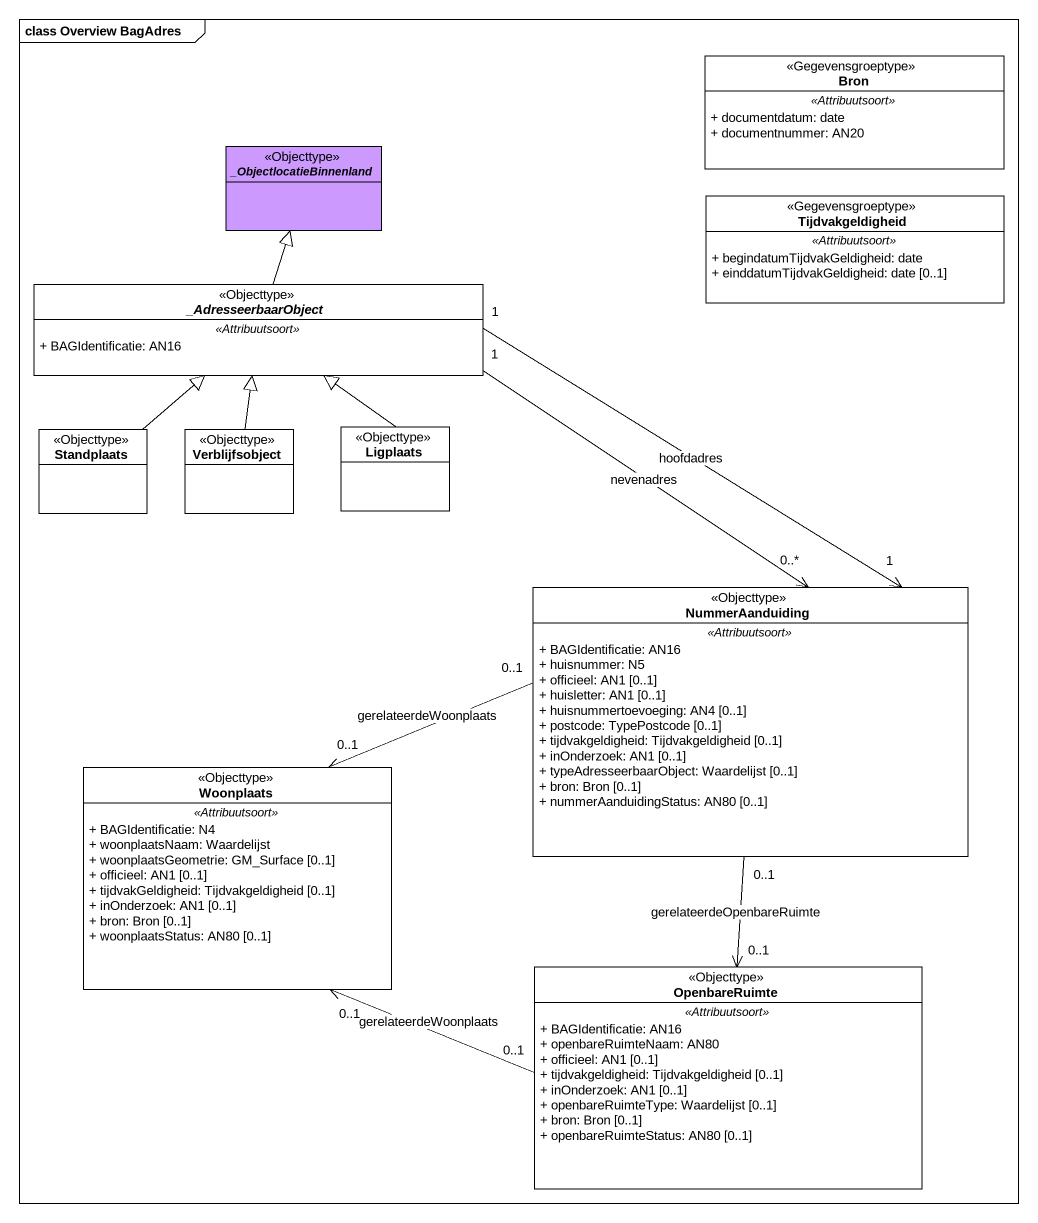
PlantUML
@startuml
mainframe class Overview BagAdres
hide circle
hide empty members
skinparam classAttributeIconSize 0
class Bron <<Gegevensgroeptype>> #FFFFFF {
  .. <<Attribuutsoort>> ..
  + documentdatum: date
  + documentnummer: AN20
}
abstract class "_ObjectlocatieBinnenland" as ObjectlocatieBinnenland <<Objecttype>> #CC99FF
class Tijdvakgeldigheid <<Gegevensgroeptype>> #FFFFFF {
  .. <<Attribuutsoort>> ..
  + begindatumTijdvakGeldigheid: date
  + einddatumTijdvakGeldigheid: date [0..1]
}
abstract class "_AdresseerbaarObject" as AdresseerbaarObject <<Objecttype>> #FFFFFF {
  .. <<Attribuutsoort>> ..
  + BAGIdentificatie: AN16
}
class Standplaats <<Objecttype>> #FFFFFF
class Verblijfsobject <<Objecttype>> #FFFFFF
class Ligplaats <<Objecttype>> #FFFFFF
class NummerAanduiding <<Objecttype>> #FFFFFF {
  .. <<Attribuutsoort>> ..
  + BAGIdentificatie: AN16
  + huisnummer: N5
  + officieel: AN1 [0..1]
  + huisletter: AN1 [0..1]
  + huisnummertoevoeging: AN4 [0..1]
  + postcode: TypePostcode [0..1]
  + tijdvakgeldigheid: Tijdvakgeldigheid [0..1]
  + inOnderzoek: AN1 [0..1]
  + typeAdresseerbaarObject: Waardelijst [0..1]
  + bron: Bron [0..1]
  + nummerAanduidingStatus: AN80 [0..1]
}
class Woonplaats <<Objecttype>> #FFFFFF {
  .. <<Attribuutsoort>> ..
  + BAGIdentificatie: N4
  + woonplaatsNaam: Waardelijst
  + woonplaatsGeometrie: GM_Surface [0..1]
  + officieel: AN1 [0..1]
  + tijdvakGeldigheid: Tijdvakgeldigheid [0..1]
  + inOnderzoek: AN1 [0..1]
  + bron: Bron [0..1]
  + woonplaatsStatus: AN80 [0..1]
}
class OpenbareRuimte <<Objecttype>> #FFFFFF {
  .. <<Attribuutsoort>> ..
  + BAGIdentificatie: AN16
  + openbareRuimteNaam: AN80
  + officieel: AN1 [0..1]
  + tijdvakgeldigheid: Tijdvakgeldigheid [0..1]
  + inOnderzoek: AN1 [0..1]
  + openbareRuimteType: Waardelijst [0..1]
  + bron: Bron [0..1]
  + openbareRuimteStatus: AN80 [0..1]
}
AdresseerbaarObject -up-|> ObjectlocatieBinnenland
AdresseerbaarObject "1" --> "0..*" NummerAanduiding : nevenadres
AdresseerbaarObject "1" --> "1" NummerAanduiding : hoofdadres
Standplaats -up-|> AdresseerbaarObject
Verblijfsobject -up-|> AdresseerbaarObject
Ligplaats -up-|> AdresseerbaarObject
NummerAanduiding "0..1" -left-> "0..1" Woonplaats : gerelateerdeWoonplaats
NummerAanduiding "0..1" --> "0..1" OpenbareRuimte : gerelateerdeOpenbareRuimte
OpenbareRuimte "0..1" -left-> "0..1" Woonplaats : gerelateerdeWoonplaats
@enduml
